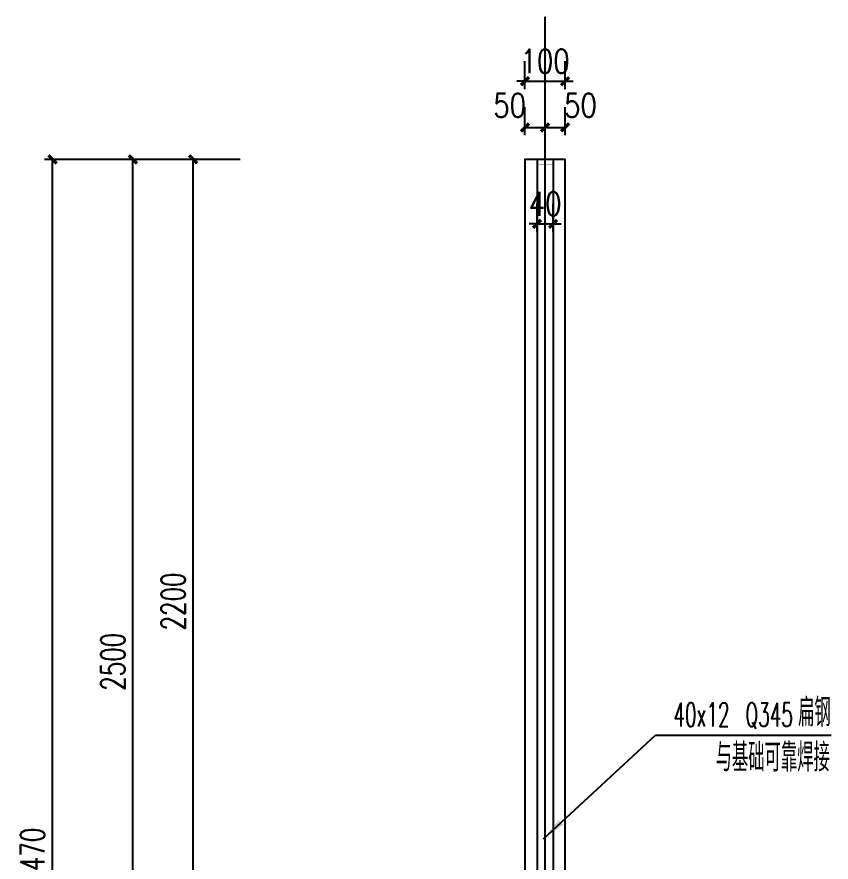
# Model space of a CAD drawing. Extents: x -91598 to 25837, y -20983 to 23106.
# Drawn here: x 9446 to 11473, y -8573 to -6470 of the extents above; entities that cross this region are included whole.
import ezdxf

# ---------------------------------------------------------------- set-up
doc = ezdxf.new("R2010")
doc.units = 0
doc.header["$LTSCALE"] = 1000
doc.linetypes.add('ACAD_ISO04W100', pattern=[30, 24, -3, 0, -3])
for name, color, linetype in [('A-LIN-V', 9, 'Continuous'), ('DIM_LEAD', 3, 'Continuous'), ('PUB_DIM', 3, 'Continuous'), ('RAIL', 163, 'Continuous'), ('图层1', 1, 'ACAD_ISO04W100')]:
    doc.layers.add(name, color=color, linetype=linetype)
doc.styles.add('_TCH_DIM', font='SIMPLEX', dxfattribs={"width": 0.8, "bigfont": 'GBCBIG'})
doc.styles.add('_TCH_DIM_T3', font='SIMPLEX', dxfattribs={"width": 0.8, "bigfont": 'GBCBIG'})
doc.styles.add('A-DIM_T3', font='SIMPLEX', dxfattribs={"width": 0.705882, "bigfont": 'GBCBIG'})
doc.dimstyles.new('_TCH_ARCH-20', dxfattribs={"dimscale": 20, "dimtxt": 2.975, "dimasz": 1, "dimexe": 2.5, "dimexo": 3, "dimgap": 1, "dimtad": 1, "dimdec": 0, "dimzin": 0, "dimdsep": 46, "dimtxsty": '_TCH_DIM_T3', "dimblk": 'ARCHTICK', "dimcen": 0.09, "dimclrt": 7, "dimazin": 2, "dimtfac": 1, "dimtdec": 0, "dimtix": 1, "dimtmove": 2, "dimatfit": 3, "dimfxl": 0, "dimtolj": 1, "dimtzin": 0, "dimarcsym": 0})
doc.dimstyles.new('A-DIM-20', dxfattribs={"dimscale": 20, "dimtxt": 2.975, "dimasz": 1, "dimexe": 1, "dimexo": 1, "dimgap": 1, "dimtad": 1, "dimdec": 0, "dimzin": 0, "dimdsep": 46, "dimtxsty": 'A-DIM_T3', "dimblk": 'ARCHTICK', "dimcen": 0.09, "dimclrt": 7, "dimazin": 2, "dimtfac": 1, "dimtdec": 0, "dimtix": 1, "dimtmove": 2, "dimatfit": 3, "dimfxl": 0, "dimtolj": 1, "dimtzin": 0, "dimarcsym": 0})

# ---------------------------------------------------------------- blocks, each defined once
blk = doc.blocks.new('_ArchTick')
at = {"color": 0, "linetype": 'ByBlock', "const_width": 0.4}
blk.add_lwpolyline([(-0.5, -0.5), (0.5, 0.5)], dxfattribs=at)
blk = doc.blocks.new('*D112')
at = {"layer": 'Defpoints', "color": 0}
for p in [(9885, -6824.7), (10021.7, -6824.7), (10021.7, -9024.7)]:
    blk.add_point(p, dxfattribs=at)
at = {"layer": 'PUB_DIM', "color": 0, "lineweight": -2}
for p, q in [((10001.7, -6824.7), (9865, -6824.7)), ((9885, -9024.7), (9885, -6824.7)), ((10001.7, -9024.7), (9865, -9024.7))]:
    blk.add_line(p, q, dxfattribs=at)
at = {"layer": 'PUB_DIM', "color": 0, "lineweight": -2, "xscale": 20, "yscale": 20, "zscale": 20}
for p, rotation in [((9885, -6824.7), 90), ((9885, -9024.7), 270)]:
    blk.add_blockref('_ArchTick', p, dxfattribs=dict(at, rotation=rotation))
at = {"layer": 'PUB_DIM', "color": 7, "insert": (9835.2, -7924.7), "char_height": 59.5, "attachment_point": 5, "rotation": 90, "style": 'A-DIM_T3'}
blk.add_mtext('\\A1;2200', dxfattribs=at)
blk = doc.blocks.new('*D178')
at = {"layer": 'Defpoints', "color": 0}
for p in [(10760.9, -6745), (10710.9, -6824.7), (10760.9, -6824.7)]:
    blk.add_point(p, dxfattribs=at)
at = {"layer": 'PUB_DIM', "color": 0, "lineweight": -2}
for p, q in [((10710.9, -6764.7), (10710.9, -6695)), ((10760.9, -6764.7), (10760.9, -6695)), ((10710.9, -6745), (10760.9, -6745))]:
    blk.add_line(p, q, dxfattribs=at)
at = {"layer": 'PUB_DIM', "color": 0, "lineweight": -2, "xscale": 20, "yscale": 20, "zscale": 20, "rotation": 180}
blk.add_blockref('_ArchTick', (10710.9, -6745), dxfattribs=at)
at = {"layer": 'PUB_DIM', "color": 0, "lineweight": -2, "xscale": 20, "yscale": 20, "zscale": 20}
blk.add_blockref('_ArchTick', (10760.9, -6745), dxfattribs=at)
at = {"layer": 'PUB_DIM', "color": 7, "insert": (10672.7, -6690), "char_height": 59.5, "attachment_point": 5, "style": '_TCH_DIM_T3'}
blk.add_mtext('\\A1;50', dxfattribs=at)
blk = doc.blocks.new('*D179')
at = {"layer": 'Defpoints', "color": 0}
for p in [(10810.9, -6745), (10760.9, -6824.7), (10810.9, -6824.7)]:
    blk.add_point(p, dxfattribs=at)
at = {"layer": 'PUB_DIM', "color": 0, "lineweight": -2}
for p, q in [((10760.9, -6764.7), (10760.9, -6695)), ((10810.9, -6764.7), (10810.9, -6695)), ((10760.9, -6745), (10810.9, -6745))]:
    blk.add_line(p, q, dxfattribs=at)
at = {"layer": 'PUB_DIM', "color": 0, "lineweight": -2, "xscale": 20, "yscale": 20, "zscale": 20, "rotation": 180}
blk.add_blockref('_ArchTick', (10760.9, -6745), dxfattribs=at)
at = {"layer": 'PUB_DIM', "color": 0, "lineweight": -2, "xscale": 20, "yscale": 20, "zscale": 20}
blk.add_blockref('_ArchTick', (10810.9, -6745), dxfattribs=at)
at = {"layer": 'PUB_DIM', "color": 7, "insert": (10849.1, -6690), "char_height": 59.5, "attachment_point": 5, "style": '_TCH_DIM_T3'}
blk.add_mtext('\\A1;50', dxfattribs=at)
blk = doc.blocks.new('*D180')
at = {"layer": 'Defpoints', "color": 0}
for p in [(10780.9, -6985), (10740.9, -7064.7), (10780.9, -7064.7)]:
    blk.add_point(p, dxfattribs=at)
at = {"layer": 'PUB_DIM', "color": 0, "lineweight": -2}
for p, q in [((10740.9, -7004.7), (10740.9, -6935)), ((10780.9, -7004.7), (10780.9, -6935)), ((10740.9, -6985), (10720.9, -6985)), ((10740.9, -6985), (10780.9, -6985)), ((10780.9, -6985), (10800.9, -6985))]:
    blk.add_line(p, q, dxfattribs=at)
at = {"layer": 'PUB_DIM', "color": 0, "lineweight": -2, "xscale": 20, "yscale": 20, "zscale": 20}
blk.add_blockref('_ArchTick', (10740.9, -6985), dxfattribs=at)
at = {"layer": 'PUB_DIM', "color": 0, "lineweight": -2, "xscale": 20, "yscale": 20, "zscale": 20, "rotation": 180}
blk.add_blockref('_ArchTick', (10780.9, -6985), dxfattribs=at)
at = {"layer": 'PUB_DIM', "color": 7, "insert": (10760.9, -6935.2), "char_height": 59.5, "attachment_point": 5, "style": '_TCH_DIM_T3'}
blk.add_mtext('\\A1;40', dxfattribs=at)
blk = doc.blocks.new('*D182')
at = {"layer": 'Defpoints', "color": 0}
for p in [(10810.9, -6630), (10710.9, -6709.7), (10810.9, -6709.7)]:
    blk.add_point(p, dxfattribs=at)
at = {"layer": 'PUB_DIM', "color": 0, "lineweight": -2}
for p, q in [((10710.9, -6649.7), (10710.9, -6580)), ((10810.9, -6649.7), (10810.9, -6580)), ((10710.9, -6630), (10690.9, -6630)), ((10710.9, -6630), (10810.9, -6630)), ((10810.9, -6630), (10830.9, -6630))]:
    blk.add_line(p, q, dxfattribs=at)
at = {"layer": 'PUB_DIM', "color": 0, "lineweight": -2, "xscale": 20, "yscale": 20, "zscale": 20}
blk.add_blockref('_ArchTick', (10710.9, -6630), dxfattribs=at)
at = {"layer": 'PUB_DIM', "color": 0, "lineweight": -2, "xscale": 20, "yscale": 20, "zscale": 20, "rotation": 180}
blk.add_blockref('_ArchTick', (10810.9, -6630), dxfattribs=at)
at = {"layer": 'PUB_DIM', "color": 7, "insert": (10760.9, -6580.2), "char_height": 59.5, "attachment_point": 5, "style": '_TCH_DIM_T3'}
blk.add_mtext('\\A1;100', dxfattribs=at)
blk = doc.blocks.new('*D188')
at = {"layer": 'Defpoints', "color": 0}
for p in [(9735, -6824.7), (9985, -6824.7), (9985, -9324.7)]:
    blk.add_point(p, dxfattribs=at)
at = {"layer": 'PUB_DIM', "color": 0, "lineweight": -2}
for p, q in [((9965, -6824.7), (9715, -6824.7)), ((9735, -9324.7), (9735, -6824.7)), ((9965, -9324.7), (9715, -9324.7))]:
    blk.add_line(p, q, dxfattribs=at)
at = {"layer": 'PUB_DIM', "color": 0, "lineweight": -2, "xscale": 20, "yscale": 20, "zscale": 20}
for p, rotation in [((9735, -6824.7), 90), ((9735, -9324.7), 270)]:
    blk.add_blockref('_ArchTick', p, dxfattribs=dict(at, rotation=rotation))
at = {"layer": 'PUB_DIM', "color": 7, "insert": (9685.2, -8074.7), "char_height": 59.5, "attachment_point": 5, "rotation": 90, "style": 'A-DIM_T3'}
blk.add_mtext('\\A1;2500', dxfattribs=at)
blk = doc.blocks.new('*D189')
at = {"layer": 'Defpoints', "color": 0}
for p in [(9535, -6824.7), (9785, -6824.7), (9785, -10294.7)]:
    blk.add_point(p, dxfattribs=at)
at = {"layer": 'PUB_DIM', "color": 0, "lineweight": -2}
for p, q in [((9765, -6824.7), (9515, -6824.7)), ((9535, -10294.7), (9535, -6824.7)), ((9765, -10294.7), (9515, -10294.7))]:
    blk.add_line(p, q, dxfattribs=at)
at = {"layer": 'PUB_DIM', "color": 0, "lineweight": -2, "xscale": 20, "yscale": 20, "zscale": 20}
for p, rotation in [((9535, -6824.7), 90), ((9535, -10294.7), 270)]:
    blk.add_blockref('_ArchTick', p, dxfattribs=dict(at, rotation=rotation))
at = {"layer": 'PUB_DIM', "color": 7, "insert": (9485.2, -8559.7), "char_height": 59.5, "attachment_point": 5, "rotation": 90, "style": 'A-DIM_T3'}
blk.add_mtext('\\A1;3470', dxfattribs=at)

msp = doc.modelspace()

# ---------------------------------------------------------------- hatches: boundary and pattern name
at = {"layer": 'DIM_LEAD'}
msp.add_hatch(color=256, dxfattribs=at).paths.add_polyline_path([(10756.8, -8515.2), (10806.2, -8480.3), (10795.4, -8468.5)], flags=17)

# ---------------------------------------------------------------- linework, layer by layer
at = {"color": 2, "const_width": 1}
msp.add_lwpolyline([(10780.9, -6836.7), (10740.9, -6836.7), (10740.9, -6824.7), (10780.9, -6824.7)], close=True, dxfattribs=at)
at = {"layer": 'A-LIN-V', "ltscale": 5}
msp.add_lwpolyline([(10810.9, -9024.7), (10810.9, -6824.7), (10710.9, -6824.7), (10710.9, -9024.7)], dxfattribs=at)
at = {"layer": 'DIM_LEAD'}
for p, q in [((10756.8, -8515.2), (11035.4, -8257)), ((11035.4, -8257), (11472.9, -8257))]:
    msp.add_line(p, q, dxfattribs=at)
at = {"layer": 'RAIL'}
for points in [[(10740.9, -6824.7), (10740.9, -9024.7)], [(10780.9, -6824.7), (10780.9, -9024.7)]]:
    msp.add_lwpolyline(points, dxfattribs=at)
at = {"layer": '图层1', "color": 14, "ltscale": 100000}
msp.add_lwpolyline([(10760.9, -10780), (10760.9, -6470)], dxfattribs=at)

# ---------------------------------------------------------------- texts
at = {"layer": 'DIM_LEAD', "color": 7, "style": '_TCH_DIM'}
for s, height, width, p in [('扁钢', 70.52, 0.8, (11390.7, -8236)), ('40x12', 59.5, 0.564706, (11080.3, -8236)), ('Q345', 59.5, 0.564706, (11259.5, -8236)), ('与基础可靠焊接', 70.52, 0.8, (11185.4, -8348))]:
    msp.add_text(s, height=height, dxfattribs=dict(at, width=width)).set_placement(p)

# ---------------------------------------------------------------- dimensions: what is measured, and where the dimension line sits
at = {"layer": 'PUB_DIM'}
for p1, p2, distance, dimstyle, picture, middle in [((10710.9, -6709.7), (10810.9, -6709.7), 79.7, '_TCH_ARCH-20', '*D182', (10760.9, -6580.2)), ((9785, -10294.7), (9785, -6824.7), 250, 'A-DIM-20', '*D189', (9485.2, -8559.7)), ((9985, -9324.7), (9985, -6824.7), 250, 'A-DIM-20', '*D188', (9685.2, -8074.7)), ((10021.7, -9024.7), (10021.7, -6824.7), 136.7, 'A-DIM-20', '*D112', (9835.2, -7924.7)), ((10740.9, -7064.7), (10780.9, -7064.7), 79.7, '_TCH_ARCH-20', '*D180', (10760.9, -6935.2))]:
    dim = msp.add_aligned_dim(p1=p1, p2=p2, distance=distance, dimstyle=dimstyle, dxfattribs=at)
    dim.commit()
    dim.dimension.update_dxf_attribs({"geometry": picture, "text_midpoint": middle})
for base, p1, p2, picture, middle in [((10760.9, -6745), (10710.9, -6824.7), (10760.9, -6824.7), '*D178', (10672.7, -6690)), ((10810.9, -6745), (10760.9, -6824.7), (10810.9, -6824.7), '*D179', (10849.1, -6690))]:
    dim = msp.add_linear_dim(base=base, p1=p1, p2=p2, angle=0, dimstyle='_TCH_ARCH-20', dxfattribs=at)
    dim.commit()
    dim.dimension.update_dxf_attribs({"geometry": picture, "text_midpoint": middle, "dimtype": 161})

doc.saveas('drawing.dxf')
